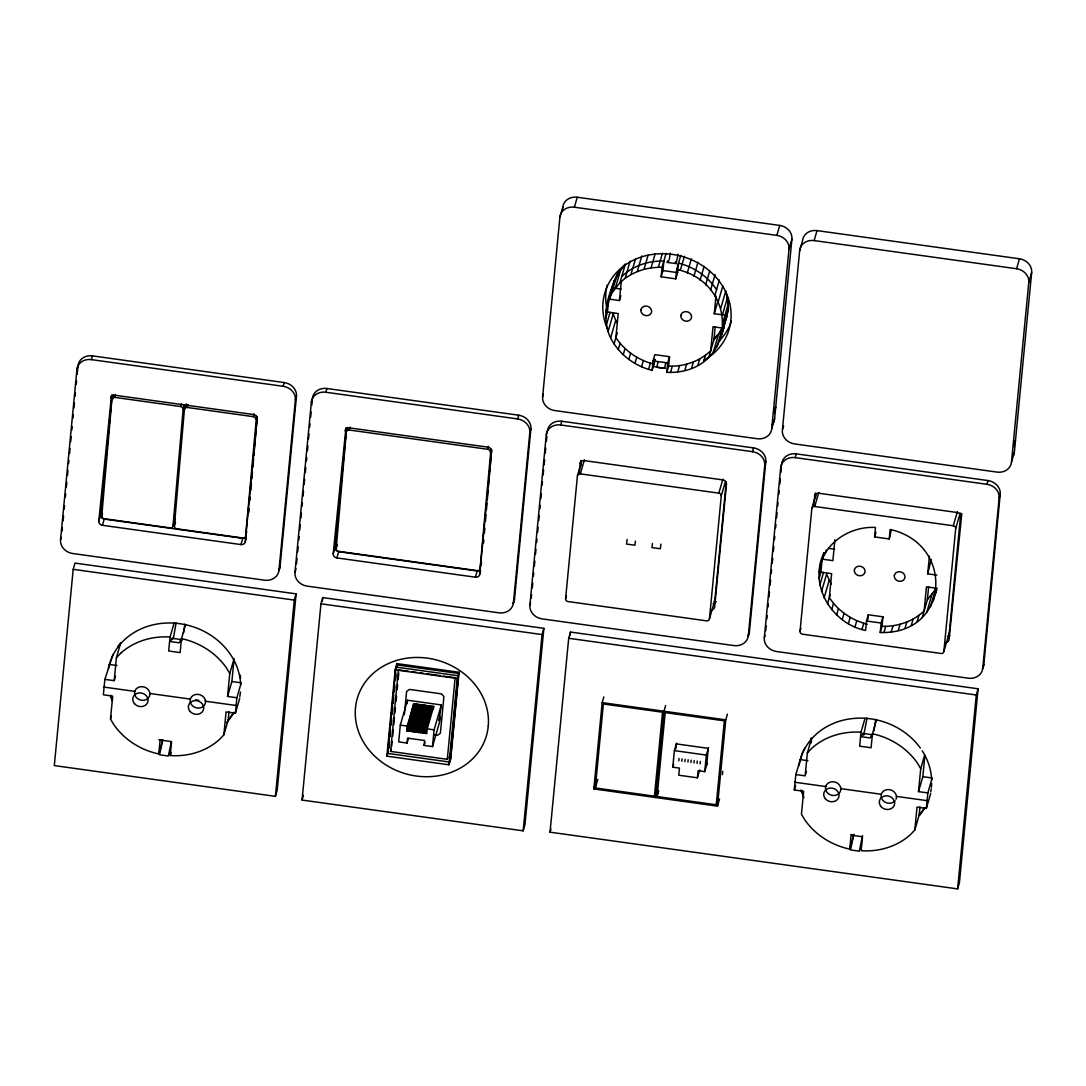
<?xml version="1.0" encoding="UTF-8"?>
<svg xmlns="http://www.w3.org/2000/svg" width="1086" height="1086" viewBox="0 0 1086 1086"><rect width="100%" height="100%" fill="white"/><g stroke="black" fill="none" stroke-linecap="round" stroke-linejoin="round"><path stroke-width="1.5" d="M112.998 654.464L104.867 679.388L103.36 694.782L112.7 696.153L110.487 719.081L113.854 724.688A67.536 59.228 16.2 0 0 155.841 753.29L158.787 753.888L160.117 740.014L171.574 741.602L170.231 755.489L173.217 755.72A67.536 59.228 16.2 0 0 219.535 739.417L223.865 734.855L226.064 711.927L235.404 713.23L236.884 697.755L240.78 684.302M802.554 752.381L795.821 774.549L794.314 789.943L803.654 791.314L801.454 814.242L804.807 819.862A67.536 59.228 16.2 0 0 846.795 848.451L849.741 849.048L851.071 835.175L862.528 836.763L861.198 850.65L864.171 850.895A67.536 59.228 16.2 0 0 910.489 834.577L914.819 830.016L917.032 807.088L926.358 808.391L927.851 792.916L932.182 777.983M655.292 359.452L652.143 370.34C636.763 366.62 622.835 357.05 614.079 343.841C602.133 326.845 604.753 304.759 612.328 286.582L611.242 293.03M605.662 318.293L607.468 312.062L608.73 299.03L619.454 300.523L620.853 295.718M652.143 370.34L653.053 360.878L654.858 354.66L669.519 356.697L667.714 362.928L666.804 372.376C736.675 374.656 741.466 283.717 676.714 269.382L680.773 255.373M725 315.211L723.738 328.243L713.013 326.75L710.692 350.805C699.533 361.421 683.909 366.769 668.609 366.158L666.804 372.376M721.932 334.474L728.434 309.334L728.027 297.795M820.351 565.372C826.093 541.181 851.533 526.086 875.492 527.457L874.583 536.918L889.244 538.955L890.153 529.493C954.906 543.842 950.114 634.767 880.23 632.5L882.036 626.269L882.945 616.807L868.284 614.771L866.492 621.002L865.569 630.45C831.944 623.771 808.12 584.92 824.016 552.733M819.102 578.404L820.907 572.173L822.156 559.141L832.894 560.634L834.903 539.783M174.629 519.61A2.701 2.24 14.7 0 0 174.9 518.782L173.013 526.018A2.701 2.24 14.7 0 1 170.149 527.891L104.215 518.714A2.701 2.24 14.7 0 1 101.745 516.094L111.912 399.254L113.039 394.91M113.216 398.698L113.514 395.358M173.013 526.018L183.167 409.164L184.308 404.834M256.527 416.372L245.599 536.117A2.701 2.24 14.7 0 1 242.748 537.991L176.814 528.814A2.701 2.24 14.7 0 1 174.344 526.194L184.769 405.282M185.964 407.128L186.249 403.788M248.952 512.198L249.237 508.859M249.97 500.51L250.255 497.171M250.839 490.492L251.423 483.813M251.857 478.804L252.427 472.125M252.875 467.129L253.595 458.781M253.88 455.441L257.219 417.051M490.953 449.007L480.039 568.738A2.701 2.24 14.7 0 1 477.175 570.625L338.642 551.335A2.701 2.24 14.7 0 1 336.185 548.729L346.339 431.875L347.479 427.531M483.528 543.149L483.813 539.81M484.397 533.131L484.831 528.122M485.415 521.443L485.999 514.778M486.433 509.768L487.003 503.089M487.302 499.75L488.171 489.732M488.456 486.392L491.659 449.672M60.544 539.837L76.93 369.579L78.016 365.846A13.494 11.824 16.2 0 1 92.473 355.882L284.274 382.571A13.494 11.824 16.2 0 1 296.464 396.254L280.066 566.498L278.98 570.231A13.494 11.824 16.2 0 1 264.522 580.195L72.721 553.507A13.494 11.824 16.2 0 1 60.544 539.837L61.264 537.339M62.106 531.04L62.431 527.674M63.083 520.927L63.572 515.864M64.223 509.13L64.536 505.75M65.35 497.334L65.676 493.954M66.327 487.22L66.816 482.157M67.468 475.41L67.956 470.36M68.594 463.613L68.92 460.247M69.572 453.5L70.061 448.45M70.712 441.703L71.201 436.64M71.852 429.907L72.165 426.526M72.979 418.11L73.305 414.73M73.957 407.997L74.445 402.933M75.097 396.186L75.423 392.82M76.224 384.39L76.549 381.023M77.201 374.276L78.016 365.846M73.196 569.322L54.3 765.576L275.41 796.35L277.215 790.119L296.111 593.866L75.002 563.091L73.196 569.322L294.306 600.096L296.111 593.866M246.196 538.466L245.3 541.588A4.045 3.543 16.2 0 1 240.956 544.575L102.437 525.298A4.045 3.543 16.2 0 1 98.785 521.199L111.519 395.128M98.785 521.199L100.577 514.968L112.102 395.385M104.867 679.388L114.193 680.678L116.392 657.749L120.722 642.803L117.804 646.523M174.086 623.12L170.027 637.115L168.683 651.003L180.14 652.591L181.484 638.717L185.543 624.708M236.884 697.755L227.558 696.452L229.77 673.524L234.101 658.591M223.865 734.855L228.196 719.909L228.983 711.724M227.558 696.452L231.888 681.519L233.938 660.22M245.3 541.588L257.138 418.626A4.045 3.543 16.2 0 0 253.486 414.526L114.953 395.25A4.045 3.543 16.2 0 0 110.623 398.236M278.98 570.231L295.378 399.987L296.464 396.254M294.971 572.458L311.356 402.214L312.442 398.481A13.494 11.824 16.2 0 1 326.9 388.503L518.714 415.205A13.494 11.824 16.2 0 1 530.891 428.875L514.492 599.119L513.42 602.852A13.494 11.824 16.2 0 1 498.963 612.83L307.148 586.128A13.494 11.824 16.2 0 1 294.971 572.458L296.057 568.725M296.532 563.661L297.021 558.611M297.673 551.864L298.161 546.815M298.813 540.068L299.139 536.701M299.79 529.954L300.265 524.891M300.917 518.158L301.406 513.094M302.057 506.361L302.383 502.981M303.035 496.248L303.523 491.184M304.161 484.437L304.65 479.388M305.302 472.641L305.79 467.591M306.442 460.844L306.768 457.477M307.419 450.731L307.895 445.667M308.546 438.934L309.035 433.871M309.686 427.137L310.012 423.757M310.664 417.024L311.153 411.961M311.791 405.214L312.279 400.164M275.41 796.35L294.306 600.096M302.057 800.056L320.954 603.802L322.746 597.571L543.869 628.346L524.972 824.6L523.167 830.831L302.057 800.056L303.401 795.386M322.433 600.925L322.746 597.571M480.636 571.1L479.727 574.209A4.045 3.543 16.2 0 1 475.396 577.195L336.864 557.919A4.045 3.543 16.2 0 1 333.212 553.819L345.945 427.748M333.212 553.819L335.017 547.588L346.529 428.006M386.86 756.155L395.168 669.845L396.974 663.614L459.052 672.261L450.744 758.557L448.939 764.788L386.86 756.155L388.313 751.173M388.625 747.847L389.263 741.209M389.752 736.227L390.39 729.588M390.865 724.62L391.503 717.968M391.829 714.656L392.616 706.362M392.942 703.036L393.743 694.741M394.055 691.415L394.707 684.777M395.182 679.795L395.82 673.157M396.295 668.189L396.621 664.863L458.686 673.496L450.378 759.806M388.829 748.268L389.304 743.286M389.942 736.647L390.431 731.665M391.069 725.027L391.544 720.045M392.182 713.407L392.67 708.425M393.146 703.457L393.621 698.474M394.259 691.836L394.747 686.854M395.385 680.216L395.861 675.234M396.499 668.596L396.974 663.614M447.961 756.983L447.296 759.318L390.553 751.417L398.399 669.845L408.417 671.229M391.72 746.258L392.195 741.276M392.684 736.281L393.322 729.616M393.811 724.62L394.449 717.968M394.924 712.973L395.413 707.977M396.051 701.312L396.526 696.316M397.177 689.664L397.652 684.669M398.128 679.673L398.779 673.008M407.06 743.041L407.535 738.127L424.585 740.503L424.11 745.417L432.486 746.584L439.708 721.674L440.183 716.76L439.029 720.751L441.323 704.936L407.508 700.239L400.3 725.136L398.684 741.874L407.06 743.041L408.417 738.371M404.372 714.737L406.612 691.415L409.503 689.42L441.473 693.873L443.916 696.601L440.387 733.254L437.495 735.249L434.291 734.801M407.196 703.538L407.508 700.239M409.884 724.878L408.105 731.014L406.775 730.824L407.223 726.1L413.725 703.687L415.056 703.877L414.73 706.565M408.105 731.014L408.553 726.29L415.056 703.877M412.096 726.792L410.766 731.38L409.436 731.204L409.884 726.466L416.386 704.054L417.716 704.244L417.391 706.945M410.766 731.38L411.227 726.656L417.716 704.244M414.323 728.692L413.427 731.76L412.096 731.57L412.558 726.846L419.047 704.434L420.377 704.61L420.051 707.312M413.427 731.76L413.888 727.023L420.377 704.61M423.038 704.99L416.549 727.403L416.087 732.127L414.757 731.937L415.219 727.213L421.707 704.8L423.038 704.99L422.291 710.325M419.644 729.439L418.762 732.493L417.431 732.317L417.879 727.579L424.382 705.167L425.712 705.357L425.386 708.058M418.762 732.493L419.21 727.769L425.712 705.357M428.373 705.724L421.884 728.136L421.422 732.874L420.092 732.683L420.54 727.959L427.042 705.547L428.373 705.724L428.047 708.425M424.979 730.172L424.083 733.24L422.753 733.05L423.214 728.326L429.703 705.914L431.033 706.104L430.708 708.791M424.083 733.24L424.545 728.516L431.033 706.104M433.694 706.47L427.205 728.882L426.744 733.607L425.413 733.43L425.875 728.692L432.364 706.28L433.694 706.47L433.382 709.172M432.486 746.584L434.101 729.846L441.323 704.936M447.296 759.318L455.143 677.732L443.468 676.116M448.939 764.788L457.247 678.478L459.052 672.261M479.727 574.209L491.564 451.247A4.045 3.543 16.2 0 0 487.913 447.147L349.38 427.87A4.045 3.543 16.2 0 0 345.049 430.857M513.42 602.852L529.805 432.608L530.891 428.875M542.62 396.879L559.914 217.173L562.806 207.209A13.494 11.824 16.2 0 1 577.263 197.245L779.721 225.426A13.494 11.824 16.2 0 1 791.911 239.096L775.852 405.797L773.938 413.209L775.743 406.978L774.603 418.802L771.712 428.766A13.494 11.824 16.2 0 1 757.254 438.73L554.797 410.562A13.494 11.824 16.2 0 1 542.62 396.879L543.434 394.028M562.48 210.575L562.806 207.209M529.887 605.201L546.272 434.957L547.358 431.21A13.494 11.824 16.2 0 1 561.815 421.246L753.616 447.934A13.494 11.824 16.2 0 1 765.806 461.618L749.408 631.862L748.322 635.595A13.494 11.824 16.2 0 1 733.865 645.573L542.063 618.871A13.494 11.824 16.2 0 1 529.887 605.201L530.606 602.703M531.285 598.087L531.611 594.721M532.262 587.974L532.751 582.924M533.402 576.177L533.728 572.811M534.366 566.064L534.855 561.014M535.507 554.267L535.995 549.204M536.647 542.471L536.973 539.09M537.624 532.357L538.099 527.294M538.751 520.547L539.24 515.497M539.891 508.75L540.217 505.384M540.869 498.637L541.357 493.587M542.158 485.157L542.484 481.79M543.136 475.044L543.624 469.98M544.113 464.93L544.602 459.867M545.253 453.133L545.729 448.07M546.38 441.323L546.869 436.273M523.167 830.831L542.063 634.577L543.869 628.346M726.208 482.265L714.86 600.164L709.443 618.844A2.701 2.362 16.2 0 1 706.552 620.839L568.019 601.549A2.701 2.362 16.2 0 1 565.589 598.82L577.426 475.858L581.485 461.849M578.987 473.713L580.861 460.491M580.956 465.799L581.281 462.432M550.032 832.175L568.697 638.283L570.503 632.052L978.092 688.782L959.427 882.674L957.621 888.891L550.032 832.175L550.928 829.066M570.177 635.432L570.503 632.052M619.454 300.523L621.314 281.274M719.529 799.024L717.466 806.138L593.852 788.938L602.173 702.628L603.816 696.94M595.304 787.947L603.382 704L662.528 712.226L654.451 796.174L595.304 787.947L597.775 779.409M716.584 289.663C707.828 276.455 693.9 266.885 678.519 263.165L677.61 272.613L675.804 278.844L661.143 276.808L662.053 267.346L666.112 253.337M654.396 359.385L653.948 364.109C638.568 360.389 624.64 350.819 615.884 337.61L618.205 313.555L607.468 312.062M661.143 276.808L662.949 270.577L663.858 261.115C648.559 260.504 632.934 265.853 621.776 276.468M675.804 278.844L676.714 269.382M668.609 366.158L669.519 356.697M657.111 796.54L665.189 712.606L724.335 720.832L716.244 804.78L657.111 796.54L658.754 790.852M723.466 314.994L714.262 313.718L715.959 296.071M699.696 769.92L697.402 777.807L678.764 775.214L679.442 768.114L672.777 767.191L674.379 750.63L676.537 743.163M715.172 326.777L713.95 339.592L718.416 334.637L724.267 324.741M675.845 748.865L676.334 743.896L708.303 748.349L706.701 764.897M678.791 760.838L679.021 758.476M681.832 761.259L682.062 758.897M684.886 761.68L685.103 759.318M687.927 762.1L688.157 759.738M690.967 762.535L691.198 760.159M694.022 762.956L694.239 760.594M709.443 618.844L721.28 495.881L725.339 481.872M697.063 763.377L697.293 761.014M697.402 777.807L698.094 770.707L704.746 771.63L707.353 762.671M700.103 763.797L700.334 761.435M704.746 771.63L706.348 755.082L708.506 747.616M717.466 806.138L725.774 719.842L727.43 714.14M722.434 774.603L722.747 771.291M748.322 635.595L764.72 465.351L765.806 461.618M771.712 428.766L789.02 249.061L791.911 239.096M799.676 250.54L782.368 430.246A13.494 11.824 16.2 0 0 794.558 443.916L997.016 472.098A13.494 11.824 16.2 0 0 1011.473 462.134L1014.365 452.17L1015.505 440.346L1013.7 446.577L1015.614 439.165L1031.659 272.464A13.494 11.824 16.2 0 0 1019.482 258.794L817.025 230.612A13.494 11.824 16.2 0 0 802.568 240.576L799.676 250.54A13.494 11.824 16.2 0 1 814.133 240.576L817.025 230.612M764.313 637.821L780.712 467.577L781.784 463.844A13.494 11.824 16.2 0 1 796.242 453.867L988.056 480.569A13.494 11.824 16.2 0 1 1000.233 494.239L983.848 664.483L982.762 668.229A13.494 11.824 16.2 0 1 968.305 678.193L776.49 651.505A13.494 11.824 16.2 0 1 764.313 637.821L765.033 635.337M765.725 630.722L766.2 625.658M766.852 618.911L767.178 615.545M767.992 607.115L768.318 603.748M768.969 597.001L769.458 591.951M770.096 585.205L770.585 580.141M771.236 573.408L771.562 570.028M772.214 563.295L772.703 558.231M773.354 551.498L773.829 546.434M774.481 539.688L774.807 536.321M775.621 527.891L775.947 524.524M776.599 517.778L777.087 512.728M777.725 505.981L778.051 502.614M778.866 494.184L779.191 490.804M779.843 484.071L780.332 479.007M780.97 472.274L781.296 468.894M960.635 514.886L949.286 632.785L943.87 651.464A2.701 2.362 16.2 0 1 940.978 653.46L802.459 634.183A2.701 2.362 16.2 0 1 800.015 631.441L811.853 508.492L815.912 494.483M813.414 506.334L815.301 493.112M815.382 498.42L815.871 493.37M810.563 739.145L811.69 737.964L807.36 752.91L805.147 775.838L795.821 774.549M811.215 742.878L811.527 739.607M867.836 619.495L868.284 614.771M865.04 718.28L860.981 732.29L859.65 746.163L871.094 747.752L872.438 733.878L876.497 719.869M880.23 632.5L881.14 623.038L882.945 616.807M891.348 529.574L889.244 538.955M936.892 575.105L927.702 573.829L929.399 556.195M928.611 586.888L927.376 599.716L935.548 589.277L930.498 606.707M931.259 559.412L927.702 573.829M927.851 792.916L918.512 791.626L920.724 768.684L924.62 755.245M914.819 830.016L919.15 815.084L919.937 806.884M918.512 791.626L922.842 776.68L924.892 755.381M943.87 651.464L955.707 528.502L960.228 512.945M931.408 787.201L931.449 786.807A67.223 58.956 16.2 0 0 931.652 783.468M961.816 513.502L949.069 639.573A4.045 3.543 16.2 0 1 945.254 642.6M957.621 888.891L976.287 694.999L978.092 688.782M982.762 668.229L999.147 497.972L1000.233 494.239M1011.473 462.134L1028.781 282.428L1031.659 272.464M413.725 703.687L406.775 730.824M416.386 704.054L409.436 731.204M419.047 704.434L412.096 731.57M421.707 704.8L414.757 731.937M424.382 705.167L417.431 732.317M427.042 705.547L420.092 732.683M429.703 705.914L422.753 733.05M432.364 706.28L425.413 733.43M627.097 539.416L626.541 544.059L634.916 545.226L635.419 541.14M652.469 543.502L651.967 547.588L660.342 548.756L660.912 544.127M176.068 622.943L173.353 638.527M184.824 624.151L183.48 633.179M867.022 718.104L863.804 734.937M875.778 719.326L873.945 730.946M670.293 253.16L669.18 260.124M678.003 254.233L676.103 263.884L675.668 261.712L674.65 263.423L666.94 262.35L667.958 260.64M162.533 740.72L159.574 754.784L168.344 756.005L171.303 741.942M853.759 834.387L850.528 849.944L859.297 851.166L862.528 835.609M658.062 361.706L656.84 367.258L664.551 368.33L665.772 362.792M413.875 711.086L414.295 709.212M825.93 785.897L825.496 787.621A7.751 6.801 16.2 0 0 832.528 795.441A7.751 6.801 16.2 0 0 840.835 789.753L840.768 787.961M111.912 399.254A2.701 2.24 14.7 0 1 114.763 397.381L115.523 394.49M101.745 516.094L102.505 513.203M183.167 409.164A2.701 2.24 14.7 0 0 180.697 406.558L181.457 403.653M185.638 405.01L184.498 409.354A2.701 2.24 14.7 0 1 187.362 407.481L253.296 416.657A2.701 2.24 14.7 0 1 255.767 419.277M187.362 407.481L188.122 404.589M174.344 526.194L175.484 521.864M253.296 416.657L254.056 413.766M245.979 534.665L246.739 531.773M346.339 431.875A2.701 2.24 14.7 0 1 349.19 430.002L349.95 427.11M336.185 548.729L337.312 544.385M490.193 451.898A2.701 2.24 14.7 0 0 487.723 449.278L488.483 446.387M480.786 565.847L481.546 562.955M76.93 369.579A13.494 11.824 16.2 0 1 91.387 359.615L92.473 355.882M102.437 525.298L104.242 519.067A4.045 3.543 16.2 0 1 100.577 514.968M114.193 680.678L115.483 676.198M110.487 719.081L111.356 716.095M158.787 753.888L162.846 739.878M170.231 755.489L171.14 752.367M295.378 399.987A13.494 11.824 16.2 0 0 283.202 386.304L284.274 382.571M240.956 544.575L242.762 538.344A4.045 3.543 16.2 0 0 246.074 537.407M311.356 402.214A13.494 11.824 16.2 0 1 325.814 392.236L326.9 388.503M235.404 713.23L239.734 698.284M336.864 557.919L338.669 551.688A4.045 3.543 16.2 0 1 335.017 547.588M390.553 751.417L391.218 749.096M410.766 721.823L412.096 717.222M412.992 723.724L414.323 719.122M420.54 726.371L424.083 714.113M422.753 728.272L424.083 723.67M425.861 717.547L427.192 712.945M559.914 217.173A13.494 11.824 16.2 0 1 574.372 207.209L577.263 197.245M529.805 432.608A13.494 11.824 16.2 0 0 517.628 418.938L518.714 415.205M424.11 745.417L425.02 742.308M475.396 577.195L477.202 570.978A4.045 3.543 16.2 0 0 480.501 570.028M546.272 434.957A13.494 11.824 16.2 0 1 560.729 424.979L561.815 421.246M608.92 299.03C612.137 286.487 615.382 273.075 625.373 264.02L619.97 282.699L611.785 293.139L606.925 305.247M605.839 311.709L608.54 302.37M609.436 299.261L610.794 294.591M611.785 293.139L617.201 274.459M615.49 287.654L620.907 268.989M606.422 324.904L610.101 312.225M608.106 331.42L613.522 312.754M619.97 282.699L625.142 278.315L630.097 261.197M610.671 337.773L615.721 320.343L613.156 313.99M625.142 278.315L630.939 274.595L635.446 259.025M614.079 343.841L617.269 332.805M630.939 274.595L637.265 271.581L641.772 256.011M577.426 475.858A2.701 2.362 16.2 0 1 580.318 473.876L584.377 459.867M618.287 349.516L620.092 343.298M637.265 271.581L644.012 269.328L648.07 255.319M623.215 354.742L625.02 348.511M644.012 269.328L651.084 267.875L655.143 253.866M628.808 359.412L630.613 353.181M651.084 267.875L658.374 267.251L662.433 253.242M565.589 598.82L566.485 595.712M634.943 363.457L636.749 357.226M641.554 366.81L643.36 360.579M648.532 369.43L650.338 363.199M680.325 270.305L684.384 256.296M687.302 272.912L691.361 258.916M693.913 276.278L697.972 262.269M670.496 372.484L672.288 366.253M700.049 280.324L704.122 266.314M677.773 371.846L679.578 365.615M705.642 284.98L709.701 270.984M684.845 370.394L686.651 364.163M710.57 290.206L715.077 274.636M691.592 368.14L693.397 361.923M714.778 295.894L719.366 280.052M697.918 365.14L699.723 358.909M714.262 313.718L717.52 302.505M718.185 301.949L722.787 286.107M703.714 361.407L705.52 355.19M720.751 308.302L725.801 290.872L728.244 303.999M708.887 357.036L714.303 338.357L717.656 334.624M722.434 314.831L727.484 297.401M713.366 352.068L718.783 333.388M723.195 321.429L728.611 302.763M717.072 346.597L722.475 327.918L719.706 332.017M723.032 328.013L728.434 309.334M719.937 340.692L724.538 324.85M593.852 788.938L594.68 786.088M789.02 249.061A13.494 11.824 16.2 0 0 776.843 235.377L779.721 225.426M721.28 495.881A2.701 2.362 16.2 0 0 718.837 493.153L722.909 479.143M665.623 705.547L663.967 711.235L655.659 797.545L657.315 791.843M764.72 465.351A13.494 11.824 16.2 0 0 752.544 451.681L753.616 447.934M654.451 796.174L655.265 793.323M672.777 767.191L673.646 764.205M782.789 428.821L783.603 425.983M780.712 467.577A13.494 11.824 16.2 0 1 795.169 457.613L796.242 453.867M716.244 804.78L717.493 800.504M811.853 508.492A2.701 2.362 16.2 0 1 814.744 506.497L818.803 492.487M800.015 631.441L800.925 628.332M822.346 559.141L824.193 552.801M819.265 571.82L821.07 565.602M825.224 553.249L826.147 550.073M819.862 585.015L823.541 572.336M821.532 591.544L826.595 574.114L831.197 584.092M824.098 597.884L829.147 580.453M827.518 603.952L830.247 594.517M831.713 609.64L833.519 603.409L829.324 597.721L831.632 573.666L820.907 572.173M836.654 614.852L838.46 608.622L833.519 603.409M842.234 619.522L844.039 613.291L838.46 608.622M794.314 789.943L795.617 785.463M848.383 623.568L850.189 617.337L844.039 613.291M805.581 774.345L806.45 771.359M874.583 536.918L875.94 532.249M854.994 626.921L856.8 620.69L850.189 617.337M861.958 629.541L863.764 623.31L856.8 620.69M883.923 632.595L885.728 626.364C899.805 625.889 913.869 620.73 924.132 610.916L926.439 586.861L937.177 588.354M891.212 631.957L893.018 625.74M898.285 630.504L900.09 624.287M905.032 628.265L906.837 622.034M911.358 625.251L913.163 619.02M1028.781 282.428A13.494 11.824 16.2 0 0 1016.591 268.744L1019.482 258.794M849.741 849.048L853.8 835.039M917.154 621.518L918.96 615.3M922.326 617.147L927.743 598.467M926.806 612.178L932.209 593.499M955.707 528.502A2.701 2.362 16.2 0 0 953.277 525.773L957.336 511.764M933.376 600.816L936.594 589.712M935.82 593.024L936.729 589.915M999.147 497.972A13.494 11.824 16.2 0 0 986.97 484.302L988.056 480.569M926.358 808.391L930.688 793.445M614.337 280.351L611.975 287.817L621.165 289.107M727.348 315.795L723.914 324.972M182.109 639.749L181.62 640.998L180.805 639.491L172.05 638.269L170.475 641.582L179.244 642.803L180.805 639.491M668.732 262.079L668.216 262.255M613.97 281.6L620.54 270.224L625.02 265.255M803.246 750.996L804.645 748.24M233.829 712.389L228.196 719.909M924.783 807.55L919.15 815.084M871.759 734.652L863.003 733.43L861.429 736.742L870.198 737.964L871.759 734.652L872.574 736.159M116.392 657.749L120.736 653.202M807.36 752.91L811.69 748.363A67.536 59.228 16.2 0 1 857.994 732.059L860.981 732.29M658.374 267.251L662.053 267.346M882.036 626.269L885.728 626.364M170.027 637.115L167.04 636.885A67.536 59.228 16.2 0 0 120.722 653.202M574.372 207.209L776.843 235.377M814.133 240.576L1016.591 268.744M662.949 270.577L677.61 272.613M653.053 360.878L667.714 362.928M91.387 359.615L283.202 386.304M325.814 392.236L517.628 418.938M560.729 424.979L752.544 451.681M795.169 457.613L986.97 484.302M114.763 397.381L180.697 406.558M349.19 430.002L487.723 449.278M580.318 473.876L718.837 493.153M814.744 506.497L953.277 525.773M828.469 548.362L834.605 549.217M866.492 621.002L881.14 623.038M104.242 519.067L242.762 538.344M338.669 551.688L477.202 570.978M320.954 603.802L542.063 634.577M568.697 638.283L976.287 694.999M411.757 671.705L416.766 672.397M420.106 672.858L423.445 673.32M426.771 673.782L440.129 675.641M395.168 669.845L457.247 678.478M602.173 702.628L725.774 719.842M800.151 759.603L807.916 760.689M922.842 776.68L930.621 777.766M109.197 664.442L116.962 665.528M231.888 681.519L241.214 682.809M674.379 750.63L706.348 755.082M400.3 725.136L407.223 726.1M408.553 726.29L409.884 726.466M411.227 726.656L412.558 726.846M413.888 727.023L415.219 727.213M416.549 727.403L417.879 727.579M419.21 727.769L420.54 727.959M421.884 728.136L423.214 728.326M424.545 728.516L425.875 728.692M427.205 728.882L434.101 729.846M794.49 782.192L825.767 786.549M840.795 788.64L881.37 794.287M896.412 796.377L927.688 800.735M103.537 687.031L134.813 691.388M149.841 693.479L190.417 699.126M195.426 699.818L198.765 700.294M205.444 701.217L236.734 705.574M872.438 733.878L875.384 734.462A67.536 59.228 16.2 0 1 917.385 763.064L920.724 768.684M181.484 638.717L184.43 639.301A67.536 59.228 16.2 0 1 226.417 667.904L229.77 673.524M863.764 623.31L867.375 624.233M851.003 834.51L853.935 835.283M615.721 320.343L617.079 322.773M863.003 733.43L863.479 734.679M172.05 638.269L172.525 639.518M240.25 675.112L240.644 678.193M205.417 700.538L205.512 702.33A7.751 6.801 16.2 0 1 197.177 708.018A7.751 6.801 16.2 0 1 190.172 700.198L190.579 698.474A7.751 6.801 16.2 0 1 198.494 694.416A7.751 6.801 16.2 0 1 205.39 700.456M1014.365 452.17A13.494 11.824 16.2 0 1 1012.912 456.554M774.603 418.802A13.494 11.824 16.2 0 1 772.255 424.463M731.394 321.239A64.753 56.784 16.2 0 1 719.394 340.705M606.558 306.686A64.753 56.784 16.2 0 1 607.101 285.251M608.296 330.687A64.753 56.784 16.2 0 1 637.306 258.468A64.753 56.784 16.2 0 1 721.891 284.994A64.753 56.784 16.2 0 1 703.497 360.538M665.514 368.344A64.753 56.784 16.2 0 1 652.727 366.131M233.938 712.511A67.223 58.956 16.2 0 1 226.553 722.584M161.936 740.326A67.223 58.956 16.2 0 1 158.814 739.552M112.306 700.945A67.223 58.956 16.2 0 1 110.541 696.425M108.41 668.596A67.223 58.956 16.2 0 1 178.606 623.54A67.223 58.956 16.2 0 1 240.685 684.927M240.454 692.04A67.223 58.956 16.2 0 1 239.789 696.615M112.55 699.764A66.694 58.481 16.2 0 1 110.772 695.271M924.892 807.672A67.223 58.956 16.2 0 1 919.57 815.382M803.939 797.586A67.223 58.956 16.2 0 1 800.993 790.051M799.092 765.277A67.223 58.956 16.2 0 1 850.148 718.851A67.223 58.956 16.2 0 1 920.331 748.037M922.218 750.806A67.223 58.956 16.2 0 1 931.639 780.087M931.231 788.735A67.223 58.956 16.2 0 1 930.743 791.775M825.971 785.816A7.751 6.801 16.2 0 1 833.844 781.839A7.751 6.801 16.2 0 1 840.74 787.879M895.081 800.721A7.751 6.801 16.2 0 1 886.19 802.676A7.751 6.801 16.2 0 1 881.126 795.359L881.533 793.635A7.778 6.815 16.2 0 1 889.434 789.658A7.778 6.815 16.2 0 1 896.357 795.712L896.466 797.491A7.751 6.801 16.2 0 1 896.004 799.201M803.504 794.925A66.694 58.481 16.2 0 1 801.726 790.432M280.066 566.498A13.494 11.824 16.2 0 1 278.613 570.883M514.492 599.119A13.494 11.824 16.2 0 1 513.054 603.504M749.408 631.862A13.494 11.824 16.2 0 1 747.955 636.247M716.217 601.617A4.045 3.543 16.2 0 1 716.013 602.038M715.036 603.069A4.045 3.543 16.2 0 1 713.149 603.735M579.965 463.6A4.045 3.543 16.2 0 1 584.295 460.613L722.828 479.89A4.045 3.543 16.2 0 1 726.48 483.989L714.642 606.952A4.045 3.543 16.2 0 1 710.828 609.979M714.86 600.164A2.701 2.362 16.2 0 1 714.167 601.522M949.286 632.785A2.701 2.362 16.2 0 1 948.988 633.667M983.848 664.483A13.494 11.824 16.2 0 1 982.396 668.867M949.843 635.391A4.045 3.543 16.2 0 1 947.589 636.355M814.391 496.221A4.045 3.543 16.2 0 1 818.735 493.234L957.255 512.511A4.045 3.543 16.2 0 1 960.906 516.624M395.969 667.103L387.661 753.412L449.726 762.046L458.034 675.736L395.969 667.103M488.238 726.127L488.211 726.52A67.223 58.956 16.2 0 1 383.684 763.444A67.223 58.956 16.2 0 1 393.512 661.469A67.223 58.956 16.2 0 1 488.238 726.127M640.971 309.822L640.903 310.42A5.389 4.738 16.2 0 0 645.803 315.592A5.389 4.738 16.2 0 0 651.546 311.899L651.6 311.302A5.389 4.738 16.2 0 0 646.713 306.13A5.389 4.738 16.2 0 0 640.971 309.822M680.922 315.374L680.868 315.972A5.389 4.738 16.2 0 0 685.755 321.144A5.389 4.738 16.2 0 0 691.497 317.451L691.565 316.854A5.389 4.738 16.2 0 0 686.664 311.682A5.389 4.738 16.2 0 0 680.922 315.374M854.397 569.933L854.343 570.53A5.389 4.738 16.2 0 0 859.23 575.702A5.389 4.738 16.2 0 0 864.972 572.01L865.04 571.412A5.389 4.738 16.2 0 0 860.139 566.24A5.389 4.738 16.2 0 0 854.397 569.933M894.362 575.499L894.307 576.082A5.389 4.738 16.2 0 0 899.194 581.254A5.389 4.738 16.2 0 0 904.937 577.562L904.991 576.978A5.389 4.738 16.2 0 0 900.104 571.806A5.389 4.738 16.2 0 0 894.362 575.499M134.976 690.737L134.542 692.461A7.751 6.801 16.2 0 0 141.574 700.28A7.751 6.801 16.2 0 0 149.882 694.592L149.814 692.8A7.778 6.815 16.2 0 0 142.877 686.759A7.778 6.815 16.2 0 0 134.99 690.75M190.159 711.547A7.751 6.801 16.2 0 0 203.258 710.258A7.751 6.801 16.2 0 0 194.666 700.646A7.751 6.801 16.2 0 0 190.159 711.547M134.555 703.809A7.751 6.801 16.2 0 0 147.642 702.52A7.751 6.801 16.2 0 0 139.062 692.909A7.751 6.801 16.2 0 0 134.555 703.809M881.113 806.708A7.751 6.801 16.2 0 0 894.212 805.432A7.751 6.801 16.2 0 0 885.619 795.821A7.751 6.801 16.2 0 0 881.113 806.708M825.509 798.97A7.751 6.801 16.2 0 0 838.596 797.694A7.751 6.801 16.2 0 0 830.016 788.069A7.751 6.801 16.2 0 0 825.509 798.97"/></g></svg>
